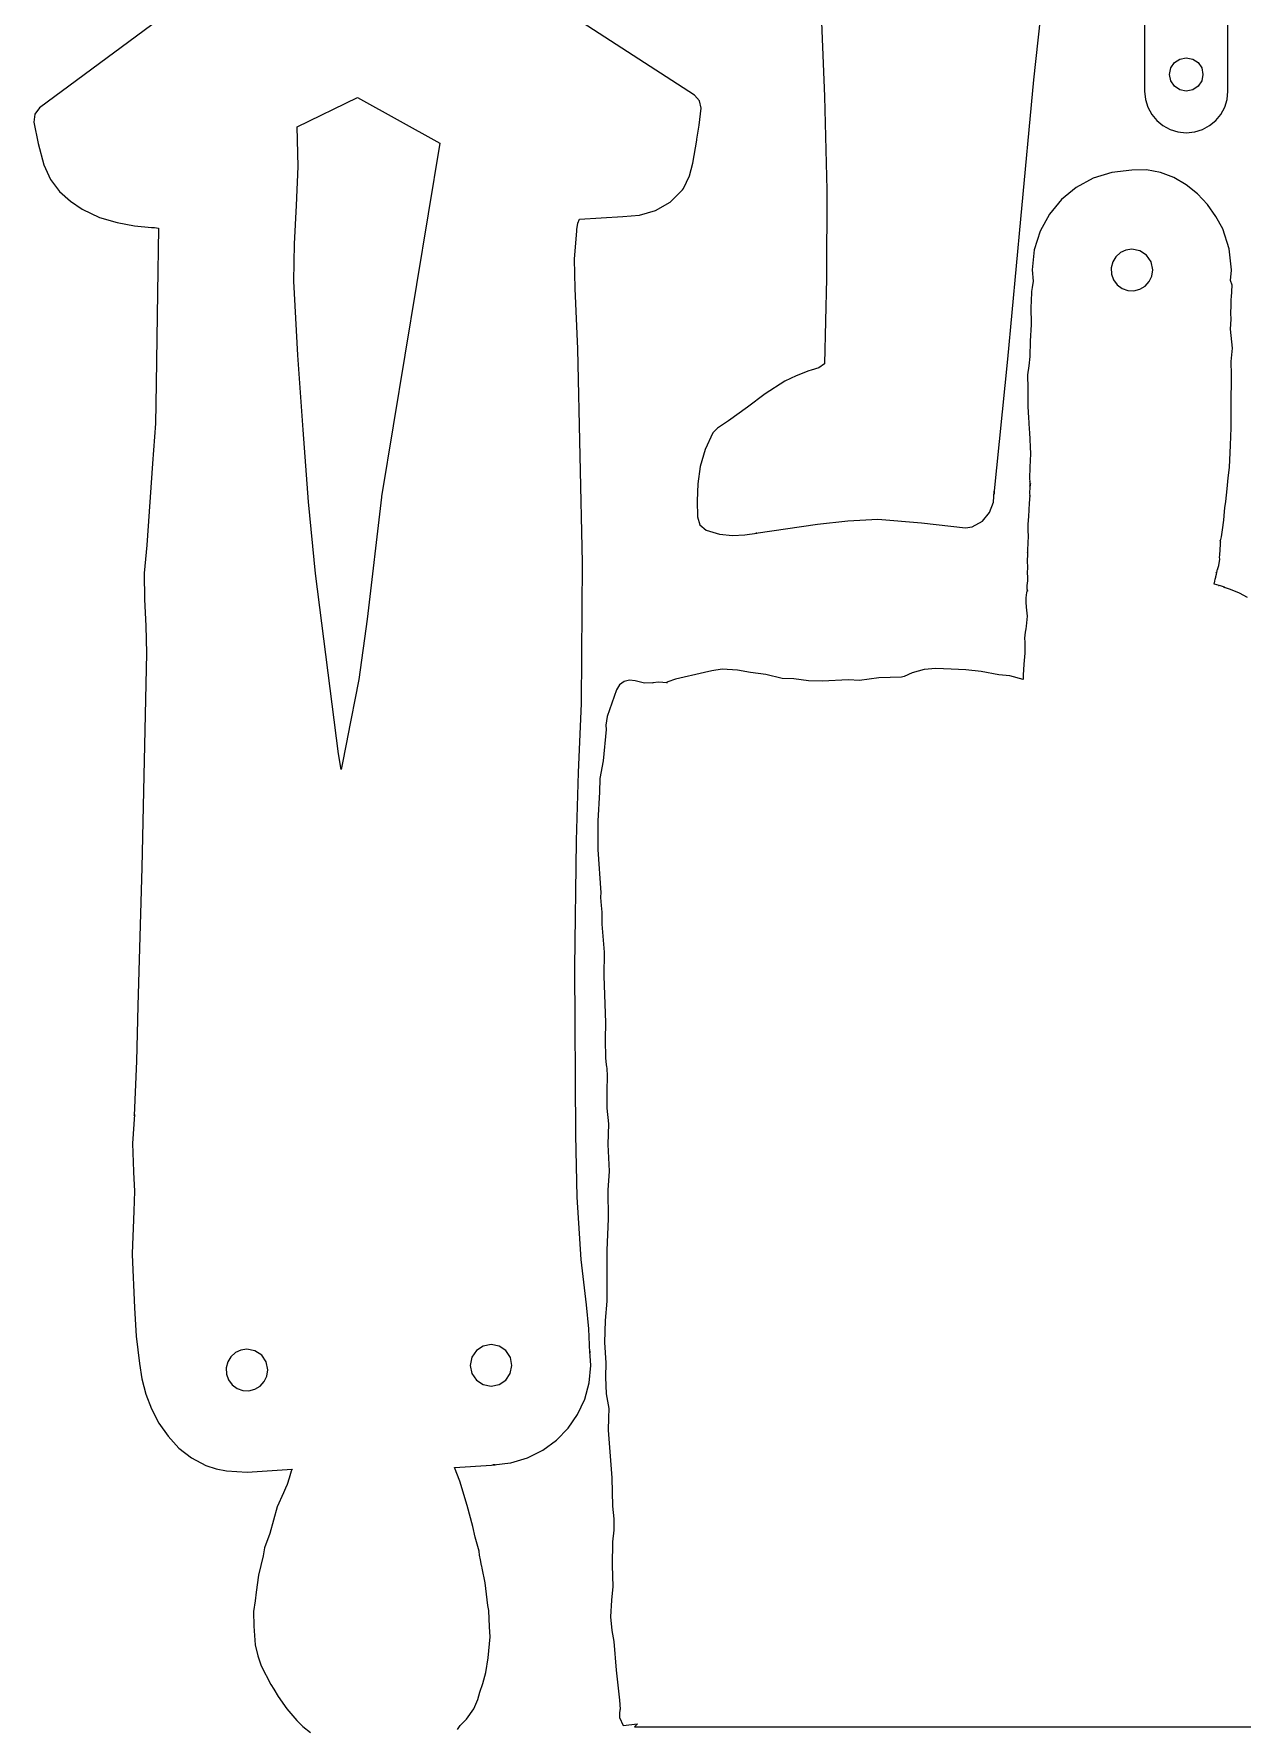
# Model space of a CAD drawing. Extents: x -40 to 800, y 150 to 800.
# Drawn here: x -40.3 to 104.7, y 368.4 to 571.8 of the extents above; entities that cross this region are included whole.
import ezdxf

# ---------------------------------------------------------------- set-up
doc = ezdxf.new("R2010")
doc.units = 0

msp = doc.modelspace()

# ---------------------------------------------------------------- linework, layer by layer
for p, q in [((92.9988, 588.921), (92.9988, 564.921)), ((102.999, 564.921), (102.999, 588.921)), ((38.9645, 564.418), (5.08082, 586.355)), ((53.6486, 586.203), (54.558175, 564.267125)), ((-9.25888, 585.394), (-39.6621, 562.9)), ((79.704011, 566.281062), (81.4544, 582.413)), ((95.9991, 566.921), (96.156234, 567.69925)), ((96.156234, 567.69925), (96.584775, 568.335)), ((96.584775, 568.335), (97.220428, 568.76375)), ((97.220428, 568.76375), (97.9989, 568.921)), ((97.9989, 568.921), (98.7775, 568.763891)), ((98.7775, 568.763891), (99.413225, 568.335375)), ((99.413225, 568.335375), (99.841763, 567.699672)), ((99.841763, 567.699672), (99.9988, 566.921)), ((78.135563, 549.52925), (79.704011, 566.281062)), ((96.156361, 566.142328), (95.9991, 566.921)), ((96.584963, 565.506625), (96.156361, 566.142328)), ((97.220583, 565.078109), (96.584963, 565.506625)), ((99.413038, 565.506625), (98.777373, 565.078109)), ((99.841608, 566.142328), (99.413038, 565.506625)), ((99.9988, 566.921), (99.841608, 566.142328)), ((-8.73931, 560.608), (-1.50412, 564.162)), ((-1.50412, 564.162), (8.39037, 558.675)), ((39.57385, 563.741625), (38.9645, 564.418)), ((39.7608, 562.85), (39.57385, 563.741625)), ((54.558175, 564.267125), (54.855191, 553.045172)), ((92.9988, 564.921), (93.100035, 563.91082)), ((93.100035, 563.91082), (93.390534, 562.971)), ((97.9989, 564.921), (97.220583, 565.078109)), ((98.777373, 565.078109), (97.9989, 564.921)), ((102.60728, 562.971), (102.897769, 563.91082)), ((102.897769, 563.91082), (102.999, 564.921)), ((-40.244438, 562.14725), (-40.3464, 561.201)), ((-39.6621, 562.9), (-40.244438, 562.14725)), ((39.49845, 560.81725), (39.7608, 562.85)), ((93.390534, 562.971), (93.850492, 562.121367)), ((93.850492, 562.121367), (94.4601, 561.38175)), ((94.4601, 561.38175), (95.199552, 560.771977)), ((100.798292, 560.771977), (101.537737, 561.38175)), ((101.537737, 561.38175), (102.147335, 562.121367)), ((102.147335, 562.121367), (102.60728, 562.971)), ((-40.3464, 561.201), (-39.845925, 558.637)), ((-8.639831, 555.857469), (-8.73931, 560.608)), ((39.2379, 559.164), (39.49845, 560.81725)), ((95.199552, 560.771977), (96.049041, 560.311875)), ((96.049041, 560.311875), (96.988759, 560.021273)), ((96.988759, 560.021273), (97.9989, 559.92)), ((97.9989, 559.92), (99.00907, 560.021273)), ((99.00907, 560.021273), (99.948802, 560.311875)), ((99.948802, 560.311875), (100.798292, 560.771977)), ((-39.845925, 558.637), (-39.1506, 556.061)), ((8.39037, 558.675), (1.4001, 516.232)), ((38.76575, 556.254875), (39.2225, 559.038)), ((39.2225, 559.038), (39.2379, 559.164)), ((-39.1506, 556.061), (-38.367456, 554.323453)), ((-8.818953, 551.187), (-8.639831, 555.857469)), ((38.339769, 554.754422), (38.76575, 556.254875)), ((91.4664, 555.406), (89.062122, 555.162182)), ((91.469, 555.406), (91.4664, 555.406)), ((91.469, 555.409), (91.469, 555.406)), ((91.4722, 555.408), (91.469, 555.409)), ((93.229225, 555.449609), (91.4722, 555.408)), ((94.917623, 555.146313), (93.229225, 555.449609)), ((-38.367456, 554.323453), (-37.259075, 552.874375)), ((37.5208, 553.056), (37.6454, 553.243)), ((37.6454, 553.243), (38.339769, 554.754422)), ((84.789006, 553.358061), (83.017787, 551.895375)), ((86.820055, 554.463266), (84.789006, 553.358061)), ((89.062122, 555.162182), (86.820055, 554.463266)), ((96.515345, 554.538797), (94.917623, 555.146313)), ((98.000338, 553.66775), (96.515345, 554.538797)), ((99.350551, 552.573859), (98.000338, 553.66775)), ((-37.259075, 552.874375), (-35.941481, 551.686859)), ((-35.941481, 551.686859), (-34.5307, 550.734)), ((-9.059285, 546.597531), (-8.818953, 551.187)), ((34.277287, 550.570625), (36.039992, 551.581234)), ((36.039992, 551.581234), (37.5208, 553.056)), ((54.855191, 553.045172), (54.8118, 542.446)), ((83.017787, 551.895375), (81.555208, 550.124018)), ((100.543933, 551.297813), (99.350551, 552.573859)), ((101.558433, 549.880297), (100.543933, 551.297813)), ((-34.5307, 550.734), (-32.471144, 549.748094)), ((-32.471144, 549.748094), (-30.359275, 549.12575)), ((-30.359275, 549.12575), (-28.253144, 548.761031)), ((24.946813, 549.051), (25.1655, 549.528)), ((25.1655, 549.528), (30.3497, 549.868)), ((30.3497, 549.868), (32.343564, 550.005703)), ((32.343564, 550.005703), (34.277287, 550.570625)), ((76.590983, 532.749313), (78.135563, 549.52925)), ((81.555208, 550.124018), (80.450077, 548.092797)), ((102.372, 548.362), (101.558433, 549.880297)), ((-28.253144, 548.761031), (-26.2108, 548.548)), ((-26.2108, 548.548), (-25.847, 548.554)), ((-25.847, 548.554), (-25.3757, 548.451)), ((-25.3757, 548.451), (-25.5235, 540.688)), ((24.566969, 544.726469), (24.82, 548.126)), ((24.82, 548.126), (24.8353, 548.313)), ((24.8353, 548.313), (24.946813, 549.051)), ((80.450077, 548.092797), (79.751204, 545.850521)), ((103.157375, 545.997875), (102.372, 548.362)), ((-9.14344, 542.09), (-9.059285, 546.597531)), ((79.751204, 545.850521), (79.5074, 543.446)), ((89.541014, 545.036125), (89.1591, 544.401)), ((90.079837, 545.52275), (89.541014, 545.036125)), ((90.735717, 545.83425), (90.079837, 545.52275)), ((91.4688, 545.944), (90.735717, 545.83425)), ((92.425475, 545.753875), (91.4688, 545.944)), ((93.2365, 545.212), (92.425475, 545.753875)), ((93.778487, 544.40075), (93.2365, 545.212)), ((103.432, 543.447), (103.157375, 545.997875)), ((24.620275, 541.23225), (24.566969, 544.726469)), ((79.5074, 543.446), (79.5074, 543.444)), ((79.5074, 543.444), (79.6093, 542.081)), ((89.1591, 544.401), (88.979959, 543.681891)), ((88.979959, 543.681891), (89.0168, 542.956875)), ((93.9688, 543.444), (93.778487, 544.40075)), ((93.859031, 542.711125), (93.9688, 543.444)), ((103.312, 542.177), (103.432, 543.43)), ((103.432, 543.43), (103.432, 543.447)), ((-8.668769, 533.19975), (-9.14344, 542.09)), ((24.9466, 533.974), (24.620275, 541.23225)), ((54.8118, 542.438), (54.5824, 532.17)), ((54.8118, 542.446), (54.8118, 542.438)), ((79.5023, 541.353), (79.4139, 540.856)), ((79.6093, 542.081), (79.5023, 541.353)), ((89.0168, 542.956875), (89.260266, 542.272922)), ((89.260266, 542.272922), (89.701, 541.677)), ((89.701, 541.677), (90.296972, 541.23625)), ((90.296972, 541.23625), (90.98105, 540.99275)), ((90.98105, 540.99275), (91.706228, 540.955875)), ((91.706228, 540.955875), (92.4255, 541.135)), ((92.4255, 541.135), (93.060756, 541.516875)), ((93.060756, 541.516875), (93.547475, 542.0555)), ((93.547475, 542.0555), (93.859031, 542.711125)), ((103.498, 541.637), (103.312, 542.177)), ((103.404, 540.133), (103.498, 541.637)), ((-25.5235, 540.68), (-25.6527, 529.786)), ((-25.5235, 540.688), (-25.5235, 540.68)), ((79.3731, 539.652), (79.3338, 539.01)), ((79.3338, 539.01), (79.3757, 536.912)), ((79.4139, 540.856), (79.3731, 539.652)), ((103.337, 538.274), (103.387, 539.16)), ((103.371, 539.961), (103.404, 540.133)), ((103.387, 539.16), (103.371, 539.961)), ((79.3757, 536.912), (79.2439, 534.9)), ((103.311, 536.347), (103.37, 537.556)), ((103.37, 537.556), (103.337, 538.274)), ((79.2439, 534.9), (79.2165, 533.069)), ((103.537, 534.064), (103.311, 536.347)), ((-8.02825, 524.266), (-8.668769, 533.19975)), ((24.9466, 533.968), (24.9466, 533.974)), ((24.9466, 533.951), (24.9466, 533.968)), ((25.5176, 508.323), (24.9466, 533.951)), ((79.2165, 533.069), (79.0899, 531.934)), ((103.385, 532.467), (103.537, 534.064)), ((52.6848, 531.342), (51.15415, 530.75518)), ((52.9695, 531.41), (52.6848, 531.342)), ((53.890325, 531.691375), (52.9695, 531.41)), ((54.5824, 532.17), (53.890325, 531.691375)), ((74.9122, 516.533), (76.590983, 532.749313)), ((79.0899, 531.934), (78.9504, 530.848)), ((78.9504, 530.848), (78.9736, 529.218)), ((103.376, 527.142), (103.434, 530.864)), ((103.434, 530.864), (103.385, 532.467)), ((-25.6527, 529.765), (-25.756967, 525.008109)), ((-25.6527, 529.786), (-25.6527, 529.765)), ((49.799148, 530.090875), (47.451087, 528.59075)), ((51.15415, 530.75518), (49.799148, 530.090875)), ((78.9736, 529.218), (78.9805, 527.14)), ((45.310608, 526.9635), (43.0477, 525.331)), ((47.451087, 528.59075), (45.310608, 526.9635)), ((78.9805, 527.14), (78.998, 526.283)), ((103.37, 524.504), (103.376, 527.142)), ((-25.756967, 525.008109), (-26.089263, 520.204625)), ((43.045, 525.331), (41.7009, 524.449)), ((43.0477, 525.331), (43.045, 525.331)), ((78.998, 526.283), (79.0554, 525.764)), ((79.0554, 525.764), (79.1204, 524.345)), ((-8.02825, 524.262), (-8.02825, 524.266)), ((-7.388007, 515.61425), (-8.02825, 524.262)), ((41.1563, 523.879), (40.21875, 521.907688)), ((41.7009, 524.449), (41.1563, 523.879)), ((79.1204, 524.345), (79.1752, 523.928)), ((79.1752, 523.928), (79.308, 521.369)), ((103.298, 522.431), (103.37, 524.504)), ((40.21875, 521.907688), (39.63835, 519.86025)), ((79.308, 521.369), (79.214, 519.753)), ((103.189, 519.73), (103.298, 522.431)), ((-26.089263, 520.204625), (-26.8061, 510.426)), ((39.63835, 519.86025), (39.350675, 517.789938)), ((79.214, 519.753), (79.1804, 518.404)), ((103.031, 518.476), (103.189, 519.73)), ((39.350675, 517.789938), (39.2913, 515.75)), ((74.837186, 515.56475), (74.917, 516.883)), ((74.917, 516.883), (74.9122, 516.533)), ((79.1804, 518.404), (79.205325, 518.02675)), ((79.2005, 517.325), (79.1862, 516.68)), ((79.1862, 516.68), (79.196075, 516.286125)), ((79.260925, 517.677), (79.2005, 517.325)), ((79.205325, 518.02675), (79.2187, 518.041)), ((79.2187, 518.041), (79.229, 517.494)), ((79.229, 517.494), (79.2879, 517.819)), ((79.2879, 517.819), (79.260925, 517.677)), ((102.745, 515.648), (102.892, 517.181)), ((102.892, 517.181), (103.031, 518.476)), ((-6.55185, 507.01), (-7.388007, 515.61425)), ((1.39322, 516.186), (-0.329733, 501.5145)), ((1.4001, 516.232), (1.39322, 516.186)), ((39.2913, 515.75), (39.2913, 515.747)), ((39.2913, 515.747), (39.2913, 515.744)), ((39.2913, 515.744), (39.3202, 513.796)), ((74.371562, 514.335), (74.837186, 515.56475)), ((79.117, 515.453), (79.0617, 513.871)), ((79.2142, 516.355), (79.117, 515.453)), ((79.196075, 516.286125), (79.2142, 516.355)), ((102.577, 514.47), (102.626, 514.888)), ((102.626, 514.888), (102.745, 515.648)), ((39.3202, 513.796), (39.615662, 512.848625)), ((39.615662, 512.848625), (40.3786, 512.214)), ((46.3343, 511.838), (53.739438, 512.931125)), ((53.739438, 512.931125), (57.367161, 513.346766)), ((57.367161, 513.346766), (60.9576, 513.515)), ((60.9576, 513.515), (66.209125, 513.089375)), ((66.209125, 513.089375), (71.5094, 512.501)), ((71.5094, 512.501), (72.3109, 512.597)), ((72.3109, 512.597), (73.527133, 513.30775)), ((73.527133, 513.30775), (74.371562, 514.335)), ((79.0617, 513.871), (78.9697, 512.916)), ((78.9697, 512.916), (78.9935, 512.374)), ((102.328, 512.232), (102.506, 513.391)), ((102.506, 513.391), (102.577, 514.47)), ((40.3786, 512.214), (41.949369, 511.729391)), ((41.949369, 511.729391), (43.5069, 511.565125)), ((43.5069, 511.565125), (45.013206, 511.635047)), ((45.013206, 511.635047), (46.4303, 511.853)), ((46.4303, 511.853), (46.3343, 511.838)), ((78.9705, 510.489), (78.9235, 510.001)), ((78.9753, 510.905), (78.9705, 510.489)), ((78.9996, 511.287), (78.9753, 510.905)), ((78.9935, 512.374), (78.9996, 511.287)), ((102.044, 509.895), (102.102, 510.504)), ((102.08525, 510.9), (102.075281, 511.0035)), ((102.075281, 511.0035), (102.082, 510.933)), ((102.082, 510.933), (102.094625, 510.751125)), ((102.102, 510.504), (102.08525, 510.9)), ((102.094625, 510.751125), (102.111, 510.942)), ((102.111, 510.942), (102.208, 511.396)), ((102.208, 511.396), (102.328, 512.232)), ((-26.8061, 510.401), (-27.114917, 507.052734)), ((-26.8061, 510.426), (-26.8061, 510.401)), ((78.942, 509.234), (78.8893, 508.572)), ((78.8893, 508.572), (78.9343, 507.691)), ((78.9235, 510.001), (78.9364, 509.501)), ((78.9338, 509.535), (78.942, 509.234)), ((78.9364, 509.501), (78.9338, 509.535)), ((101.888, 507.951), (102.019375, 508.710375)), ((101.985, 508.968), (102.032, 509.224)), ((102.019375, 508.710375), (101.985, 508.968)), ((102.032, 509.224), (102.044, 509.895)), ((-27.114917, 507.052734), (-27.083787, 503.875375)), ((-3.76289, 485.378), (-6.55185, 507.01)), ((25.4096, 491.473), (25.5176, 508.278)), ((25.5176, 508.278), (25.5176, 508.323)), ((78.9343, 507.691), (78.8955, 507.133)), ((78.8955, 507.133), (78.9182, 506.512)), ((78.9182, 506.512), (78.9461, 506.388)), ((101.471, 506.335), (101.539, 506.553)), ((101.539, 506.553), (101.559, 506.639)), ((101.559, 506.639), (101.624, 506.946)), ((101.585, 507.144), (101.582, 507.174)), ((101.582, 507.174), (101.583, 507.174)), ((101.583, 507.174), (101.585, 507.152)), ((101.585, 507.152), (101.585, 507.144)), ((101.624, 506.946), (101.731, 507.513)), ((101.731, 507.513), (101.7495, 507.502875)), ((101.7495, 507.502875), (101.888, 507.951)), ((78.8315, 504.713), (78.7364, 504.071)), ((78.8723, 504.812), (78.8315, 504.713)), ((78.8718, 505.588), (78.871425, 505.113125)), ((78.871425, 505.113125), (78.8913, 505.083)), ((78.9363, 506.132), (78.8718, 505.588)), ((78.8913, 505.083), (78.8723, 504.812)), ((78.9365, 504.958), (78.9143, 504.905)), ((78.9143, 504.905), (78.9204, 504.931)), ((78.9204, 504.931), (78.9365, 504.958)), ((78.9461, 506.388), (78.9363, 506.132)), ((101.323, 505.725), (101.423, 506.101)), ((101.652, 505.666), (101.323, 505.725)), ((101.423, 506.101), (101.471, 506.335)), ((101.950875, 505.565125), (101.652, 505.666)), ((102.084, 505.534), (101.847, 505.588)), ((101.847, 505.588), (101.950875, 505.565125)), ((102.587, 505.355125), (102.084, 505.534)), ((102.833, 505.265), (102.50625, 505.362)), ((102.50625, 505.362), (102.613, 505.318)), ((102.613, 505.318), (102.587, 505.355125)), ((103.301, 505.077), (102.833, 505.265)), ((104.396, 504.635), (103.301, 505.077)), ((105.349, 504.112), (104.396, 504.635)), ((-27.083787, 503.875375), (-26.922439, 500.718828)), ((78.7364, 504.071), (78.7364, 503.548)), ((78.7364, 503.548), (78.7628, 502.967)), ((78.7628, 502.967), (78.8977, 501.895)), ((-26.922439, 500.718828), (-26.8406, 497.433)), ((-0.329733, 501.5145), (-1.345713, 494.279437)), ((78.7344, 500.36), (78.662, 499.958)), ((78.768, 500.702), (78.7344, 500.36)), ((78.8977, 501.895), (78.768, 500.702)), ((78.662, 499.958), (78.5897, 499.258)), ((78.5897, 499.258), (78.5966, 498.784)), ((78.5966, 498.784), (78.6074, 498.502)), ((78.6074, 498.502), (78.6101, 497.43)), ((-26.8406, 497.422), (-27.3739, 471.714)), ((-26.8406, 497.433), (-26.8406, 497.431)), ((-26.8406, 497.431), (-26.8406, 497.422)), ((78.5491, 496.576), (78.4876, 496.145)), ((78.6101, 497.43), (78.5491, 496.576)), ((-1.345713, 494.279437), (-2.74297, 487.158)), ((31.14122, 494.224203), (30.497937, 494.051125)), ((31.8252, 494.136), (31.14122, 494.224203)), ((36.6735, 494.309), (35.741112, 494.0095)), ((40.1405, 495.108), (36.6735, 494.309)), ((41.023175, 495.33075), (40.1405, 495.108)), ((42.2789, 495.519), (41.023175, 495.33075)), ((44.131362, 495.4145), (42.2789, 495.519)), ((45.6947, 495.109), (44.131362, 495.4145)), ((47.5194, 494.873), (45.6947, 495.109)), ((49.4624, 494.404), (47.5194, 494.873)), ((50.8866, 494.368), (49.4624, 494.404)), ((50.8903, 494.368), (50.8866, 494.368)), ((52.6406, 494.141), (50.8903, 494.368)), ((57.4605, 494.245), (54.2782, 494.097)), ((58.7679, 494.155), (57.4605, 494.245)), ((61.1042, 494.486), (58.7679, 494.155)), ((63.7882, 494.567), (61.1042, 494.486)), ((64.1123, 494.632), (63.7882, 494.567)), ((65.0688, 495.07), (64.1123, 494.632)), ((66.51195, 495.476), (65.0688, 495.07)), ((67.9296, 495.603), (66.51195, 495.476)), ((69.7636, 495.537), (67.9296, 495.603)), ((71.519213, 495.45475), (69.7636, 495.537)), ((73.3706, 495.254), (71.519213, 495.45475)), ((75.4991, 494.846), (73.3706, 495.254)), ((76.8071, 494.711), (75.4991, 494.846)), ((78.3987, 494.286), (76.8071, 494.711)), ((78.422, 494.793), (78.3987, 494.286)), ((78.4876, 496.145), (78.422, 494.793)), ((29.6134, 493.058), (28.4848, 489.828)), ((29.965336, 493.650984), (29.6134, 493.058)), ((30.497937, 494.051125), (29.965336, 493.650984)), ((32.939613, 493.8565), (31.8252, 494.136)), ((33.9791, 493.886), (32.939613, 493.8565)), ((33.9466, 493.873375), (33.9791, 493.886)), ((33.9579, 493.881), (33.9466, 493.873375)), ((34.6183, 493.982), (33.9579, 493.881)), ((35.6617, 493.902), (34.6183, 493.982)), ((35.741112, 494.0095), (35.584992, 493.927906)), ((35.584992, 493.927906), (35.6617, 493.902)), ((54.2782, 494.097), (52.6406, 494.141)), ((25.026375, 483.119625), (25.4096, 491.416)), ((25.4096, 491.416), (25.4096, 491.473)), ((28.3417, 488.295), (27.9944, 484.503)), ((28.4848, 489.828), (28.33075, 488.79)), ((28.33075, 488.79), (28.3417, 488.295)), ((-2.75091, 487.123), (-3.47645, 483.479)), ((-2.74297, 487.158), (-2.75091, 487.123)), ((-3.47608, 483.48), (-3.76289, 485.378)), ((27.9944, 484.503), (27.597, 482.384)), ((-3.47645, 483.479), (-3.47608, 483.48)), ((24.8107, 474.95), (25.026375, 483.119625)), ((27.597, 482.384), (27.5371, 480.751)), ((27.5371, 480.751), (27.368263, 477.321125)), ((27.368263, 477.321125), (27.3516, 473.871)), ((24.6065, 459.746), (24.8107, 474.897)), ((24.8107, 474.897), (24.8107, 474.95)), ((27.3516, 473.871), (27.6994, 468.681)), ((-27.3739, 471.714), (-27.8555, 455.101)), ((27.676, 468.327), (27.6699, 468.126)), ((27.6699, 468.126), (27.7381, 467.156)), ((27.7065, 468.556), (27.676, 468.327)), ((27.6994, 468.681), (27.7065, 468.556)), ((27.7381, 467.156), (27.827, 466.34)), ((27.827, 466.34), (27.8239, 465.79)), ((27.8239, 465.79), (27.8239, 465.748)), ((27.8239, 465.748), (27.845, 464.927)), ((27.845, 464.927), (28.1163, 461.552)), ((24.6065, 459.724), (24.6065, 459.746)), ((24.6985, 439.64), (24.6065, 459.724)), ((28.1163, 461.552), (28.0791, 458.673)), ((28.0791, 458.673), (28.2775, 453.093)), ((-27.8529, 455.125), (-28.045838, 448.456875)), ((-27.8555, 455.101), (-27.8529, 455.125)), ((28.2775, 453.093), (28.239712, 451.052875)), ((28.239712, 451.052875), (28.2818, 448.832)), ((-28.045838, 448.456875), (-28.2963, 441.956)), ((28.2818, 448.832), (28.3453, 448.073)), ((28.3453, 448.073), (28.3877, 447.784)), ((28.3877, 447.784), (28.4363, 447.611)), ((28.4363, 447.611), (28.4601, 446.669)), ((28.4601, 446.669), (28.424375, 444.891625)), ((28.424375, 444.891625), (28.4458, 442.842)), ((-28.286, 442.057), (-28.513537, 438.605)), ((-28.2963, 441.956), (-28.286, 442.057)), ((28.4458, 442.842), (28.6421, 440.96)), ((24.85665, 432.126625), (24.6985, 439.64)), ((28.6421, 440.96), (28.5688, 438.466)), ((-28.513537, 438.605), (-28.3837, 435.228)), ((28.5688, 438.466), (28.6964, 435.264)), ((-28.3837, 435.228), (-28.3776, 435.16)), ((28.6964, 435.264), (28.5512, 432.982)), ((-28.3776, 435.16), (-28.267023, 432.867047)), ((-28.267023, 432.867047), (-28.353388, 430.470875)), ((25.3502, 424.68), (24.85665, 432.126625)), ((28.5512, 432.982), (28.6055, 429.559)), ((-28.353388, 430.470875), (-28.5502, 425.364)), ((28.6055, 429.559), (28.4427, 425.77)), ((-28.5502, 425.364), (-28.5465, 425.271)), ((-28.5465, 425.271), (-28.28155, 418.84675)), ((28.4427, 425.77), (28.4427, 419.679)), ((25.3502, 424.678), (25.3502, 424.68)), ((25.986738, 419.231875), (25.3502, 424.678)), ((26.260733, 416.324172), (25.986738, 419.231875)), ((28.4427, 419.679), (28.247375, 417.33675)), ((-28.28155, 418.84675), (-28.076475, 415.457062)), ((28.247375, 417.33675), (28.1512, 414.711)), ((-28.076475, 415.457062), (-27.6752, 412.166)), ((26.3976, 413.443), (26.260733, 416.324172)), ((-16.69593, 412.995125), (-17.0779, 412.36)), ((-16.157087, 413.48175), (-16.69593, 412.995125)), ((-15.501227, 413.79325), (-16.157087, 413.48175)), ((-14.7682, 413.903), (-15.501227, 413.79325)), ((-13.811438, 413.712875), (-14.7682, 413.903)), ((-13.0004, 413.171), (-13.811438, 413.712875)), ((-12.458462, 412.36025), (-13.0004, 413.171)), ((12.239064, 412.931234), (12.0426, 411.958)), ((12.774838, 413.725875), (12.239064, 412.931234)), ((13.569492, 414.261578), (12.774838, 413.725875)), ((14.5426, 414.458), (13.569492, 414.261578)), ((15.499363, 414.2675), (14.5426, 414.458)), ((16.3104, 413.726), (15.499363, 414.2675)), ((16.8523, 412.91475), (16.3104, 413.726)), ((17.0426, 411.958), (16.8523, 412.91475)), ((26.5031, 411.957), (26.3791, 413.669)), ((26.3791, 413.669), (26.3976, 413.443)), ((28.1512, 414.711), (28.2954, 412.267)), ((-27.6752, 412.166), (-27.380857, 410.34449)), ((-17.0779, 412.36), (-17.256983, 411.640891)), ((-17.256983, 411.640891), (-17.220112, 410.915875)), ((-17.220112, 410.915875), (-16.976636, 410.231922)), ((-12.2682, 411.404), (-12.458462, 412.36025)), ((-12.377967, 410.670547), (-12.2682, 411.404)), ((12.0426, 411.958), (12.239064, 410.984766)), ((12.239064, 410.984766), (12.774838, 410.190125)), ((16.3104, 410.190125), (16.84615, 410.984766)), ((16.84615, 410.984766), (17.0426, 411.958)), ((26.314987, 409.869416), (26.5031, 411.953)), ((26.5031, 411.953), (26.5031, 411.957)), ((28.2954, 412.267), (28.266175, 410.527125)), ((-27.380857, 410.34449), (-26.894127, 408.515047)), ((-16.976636, 410.231922), (-16.5359, 409.636)), ((-16.5359, 409.636), (-15.939928, 409.19525)), ((-15.939928, 409.19525), (-15.25585, 408.95175)), ((-15.25585, 408.95175), (-14.530672, 408.914875)), ((-14.530672, 408.914875), (-13.8114, 409.094)), ((-13.8114, 409.094), (-13.176202, 409.475891)), ((-13.176202, 409.475891), (-12.689512, 410.014625)), ((-12.689512, 410.014625), (-12.377967, 410.670547)), ((12.774838, 410.190125), (13.569492, 409.654422)), ((13.569492, 409.654422), (14.5426, 409.458)), ((14.5426, 409.458), (15.51575, 409.654422)), ((15.51575, 409.654422), (16.3104, 410.190125)), ((25.780541, 407.893141), (26.314987, 409.869416)), ((28.266175, 410.527125), (28.3631, 408.554)), ((-26.894127, 408.515047), (-26.211067, 406.723549)), ((24.928624, 406.059389), (25.780541, 407.893141)), ((28.3631, 408.554), (28.6633, 406.778)), ((28.6633, 406.778), (28.6461, 405.668)), ((-26.211067, 406.723549), (-25.327737, 405.015875)), ((-25.327737, 405.015875), (-24.240197, 403.437904)), ((23.7881, 404.403375), (24.928624, 406.059389)), ((28.6461, 405.668), (28.5883, 404.175)), ((-24.240197, 403.437904), (-22.944505, 402.035516)), ((20.756684, 401.765422), (22.387832, 402.960314)), ((22.387832, 402.960314), (23.7881, 404.403375)), ((28.5883, 404.175), (29.0259, 398.457)), ((-22.944505, 402.035516), (-21.436719, 400.854588)), ((-21.436719, 400.854588), (-19.7129, 399.941)), ((16.9172, 400.261), (18.923519, 400.853912)), ((18.923519, 400.853912), (20.756684, 401.765422)), ((-19.7129, 399.941), (-18.47997, 399.526359)), ((-18.47997, 399.526359), (-17.232387, 399.278875)), ((-17.232387, 399.278875), (-14.7458, 399.144)), ((-14.7458, 399.144), (-9.33889, 399.495)), ((-9.44742, 399.236), (-9.69234, 398.43)), ((-9.33889, 399.495), (-9.44742, 399.236)), ((10.1434, 399.696), (14.586, 399.957)), ((10.7893, 398.072), (10.1434, 399.696)), ((14.586, 399.957), (15.033, 400.033)), ((14.7558, 400.015), (14.8365, 400.018)), ((14.8365, 400.018), (14.7558, 400.014)), ((14.7558, 400.014), (14.7558, 400.015)), ((14.7558, 400.015), (14.7558, 400.015)), ((14.8671, 400.019), (16.8654, 400.25)), ((14.9421, 400.022), (14.8671, 400.019)), ((15.033, 400.033), (14.9421, 400.022)), ((16.8654, 400.25), (16.8686, 400.25)), ((16.8686, 400.25), (16.9172, 400.261)), ((-10.3662, 396.669), (-11.1383, 394.975)), ((-10.144261, 397.196875), (-10.3662, 396.669)), ((-9.94711, 397.64), (-10.144261, 397.196875)), ((-9.69234, 398.43), (-9.94711, 397.64)), ((11.674, 395.131), (10.7893, 398.072)), ((29.0259, 398.457), (29.0967, 395.058)), ((-11.1383, 394.975), (-12.0286, 391.773)), ((12.3582, 392.625), (11.674, 395.131)), ((29.0967, 395.058), (29.2564, 393.534)), ((12.6414, 391.345), (12.3582, 392.625)), ((29.2564, 393.534), (29.2776, 392.154)), ((-12.0286, 391.773), (-12.6498, 390.036)), ((13.0993, 389.638), (12.6414, 391.345)), ((29.1014, 390.772), (29.09415, 387.91725)), ((29.2776, 392.154), (29.1014, 390.772)), ((-12.841, 389.1), (-13.3945, 386.769)), ((-12.6498, 390.036), (-12.841, 389.1)), ((13.1607, 389.187), (13.0993, 389.638)), ((13.2843, 388.611), (13.1607, 389.187)), ((13.4047, 387.923), (13.2843, 388.611)), ((-13.3945, 386.769), (-13.6482, 384.714)), ((13.4097, 387.851), (13.4047, 387.923)), ((13.4588, 387.604), (13.4097, 387.851)), ((13.836, 385.836), (13.4588, 387.604)), ((29.09415, 387.91725), (29.1691, 385.421)), ((-13.6482, 384.714), (-13.7929, 383.675)), ((14.1538, 383.14), (13.836, 385.836)), ((29.1691, 385.421), (29.002987, 383.7815)), ((-13.7929, 383.675), (-13.9805, 382.428)), ((-13.9805, 382.428), (-13.935, 380.664)), ((14.2551, 382.545), (14.1538, 383.14)), ((14.3683, 380.559), (14.2551, 382.545)), ((29.002987, 383.7815), (28.8776, 381.755)), ((-13.935, 380.664), (-13.7645, 378.396)), ((14.4158, 379.383), (14.3683, 380.559)), ((28.8776, 381.755), (29.039738, 380.128375)), ((-13.7645, 378.396), (-13.478181, 377.105359)), ((14.1915, 376.832), (14.4158, 379.38)), ((14.4158, 379.38), (14.4158, 379.383)), ((29.039738, 380.128375), (29.2807, 378.795)), ((29.2807, 378.795), (29.5561, 375.387)), ((-13.478181, 377.105359), (-13.058175, 375.884375)), ((13.928, 375.068), (14.1915, 376.832)), ((-13.058175, 375.884375), (-11.9155, 373.645)), ((13.551337, 373.754375), (13.928, 375.068)), ((29.5561, 375.387), (29.9566, 371.785)), ((-11.9155, 373.645), (-11.5589, 373.096)), ((-11.5589, 373.096), (-11.0235, 372.21)), ((-11.0235, 372.21), (-9.981492, 370.723875)), ((12.933287, 371.8625), (13.1833, 372.731)), ((13.1833, 372.731), (13.551337, 373.754375)), ((-9.981492, 370.723875), (-8.79112, 369.327)), ((11.585, 369.48475), (12.463, 370.709)), ((12.463, 370.709), (12.933287, 371.8625)), ((29.9566, 371.785), (30.0243, 370.701)), ((29.9701, 370.212), (29.9571, 370.099)), ((30.00755, 370.582875), (29.9701, 370.212)), ((30.0243, 370.701), (30.00755, 370.582875)), ((-8.79112, 369.327), (-8.073475, 368.609125)), ((-8.073475, 368.609125), (-7.14523, 367.889)), ((10.498964, 368.245), (10.8429, 368.739)), ((10.8429, 368.739), (11.585, 369.48475)), ((29.9497, 370.016), (29.9465, 369.953)), ((29.9465, 369.953), (29.9568, 369.7)), ((29.9534, 370.063), (29.9497, 370.016)), ((29.9571, 370.099), (29.9534, 370.063)), ((29.9568, 369.7), (30.4028, 368.718)), ((30.4028, 368.718), (32.1314, 368.909)), ((32.1314, 368.909), (31.7547, 368.579)), ((31.7547, 368.579), (170.896, 368.579))]:
    msp.add_line(p, q)

doc.saveas('drawing.dxf')
